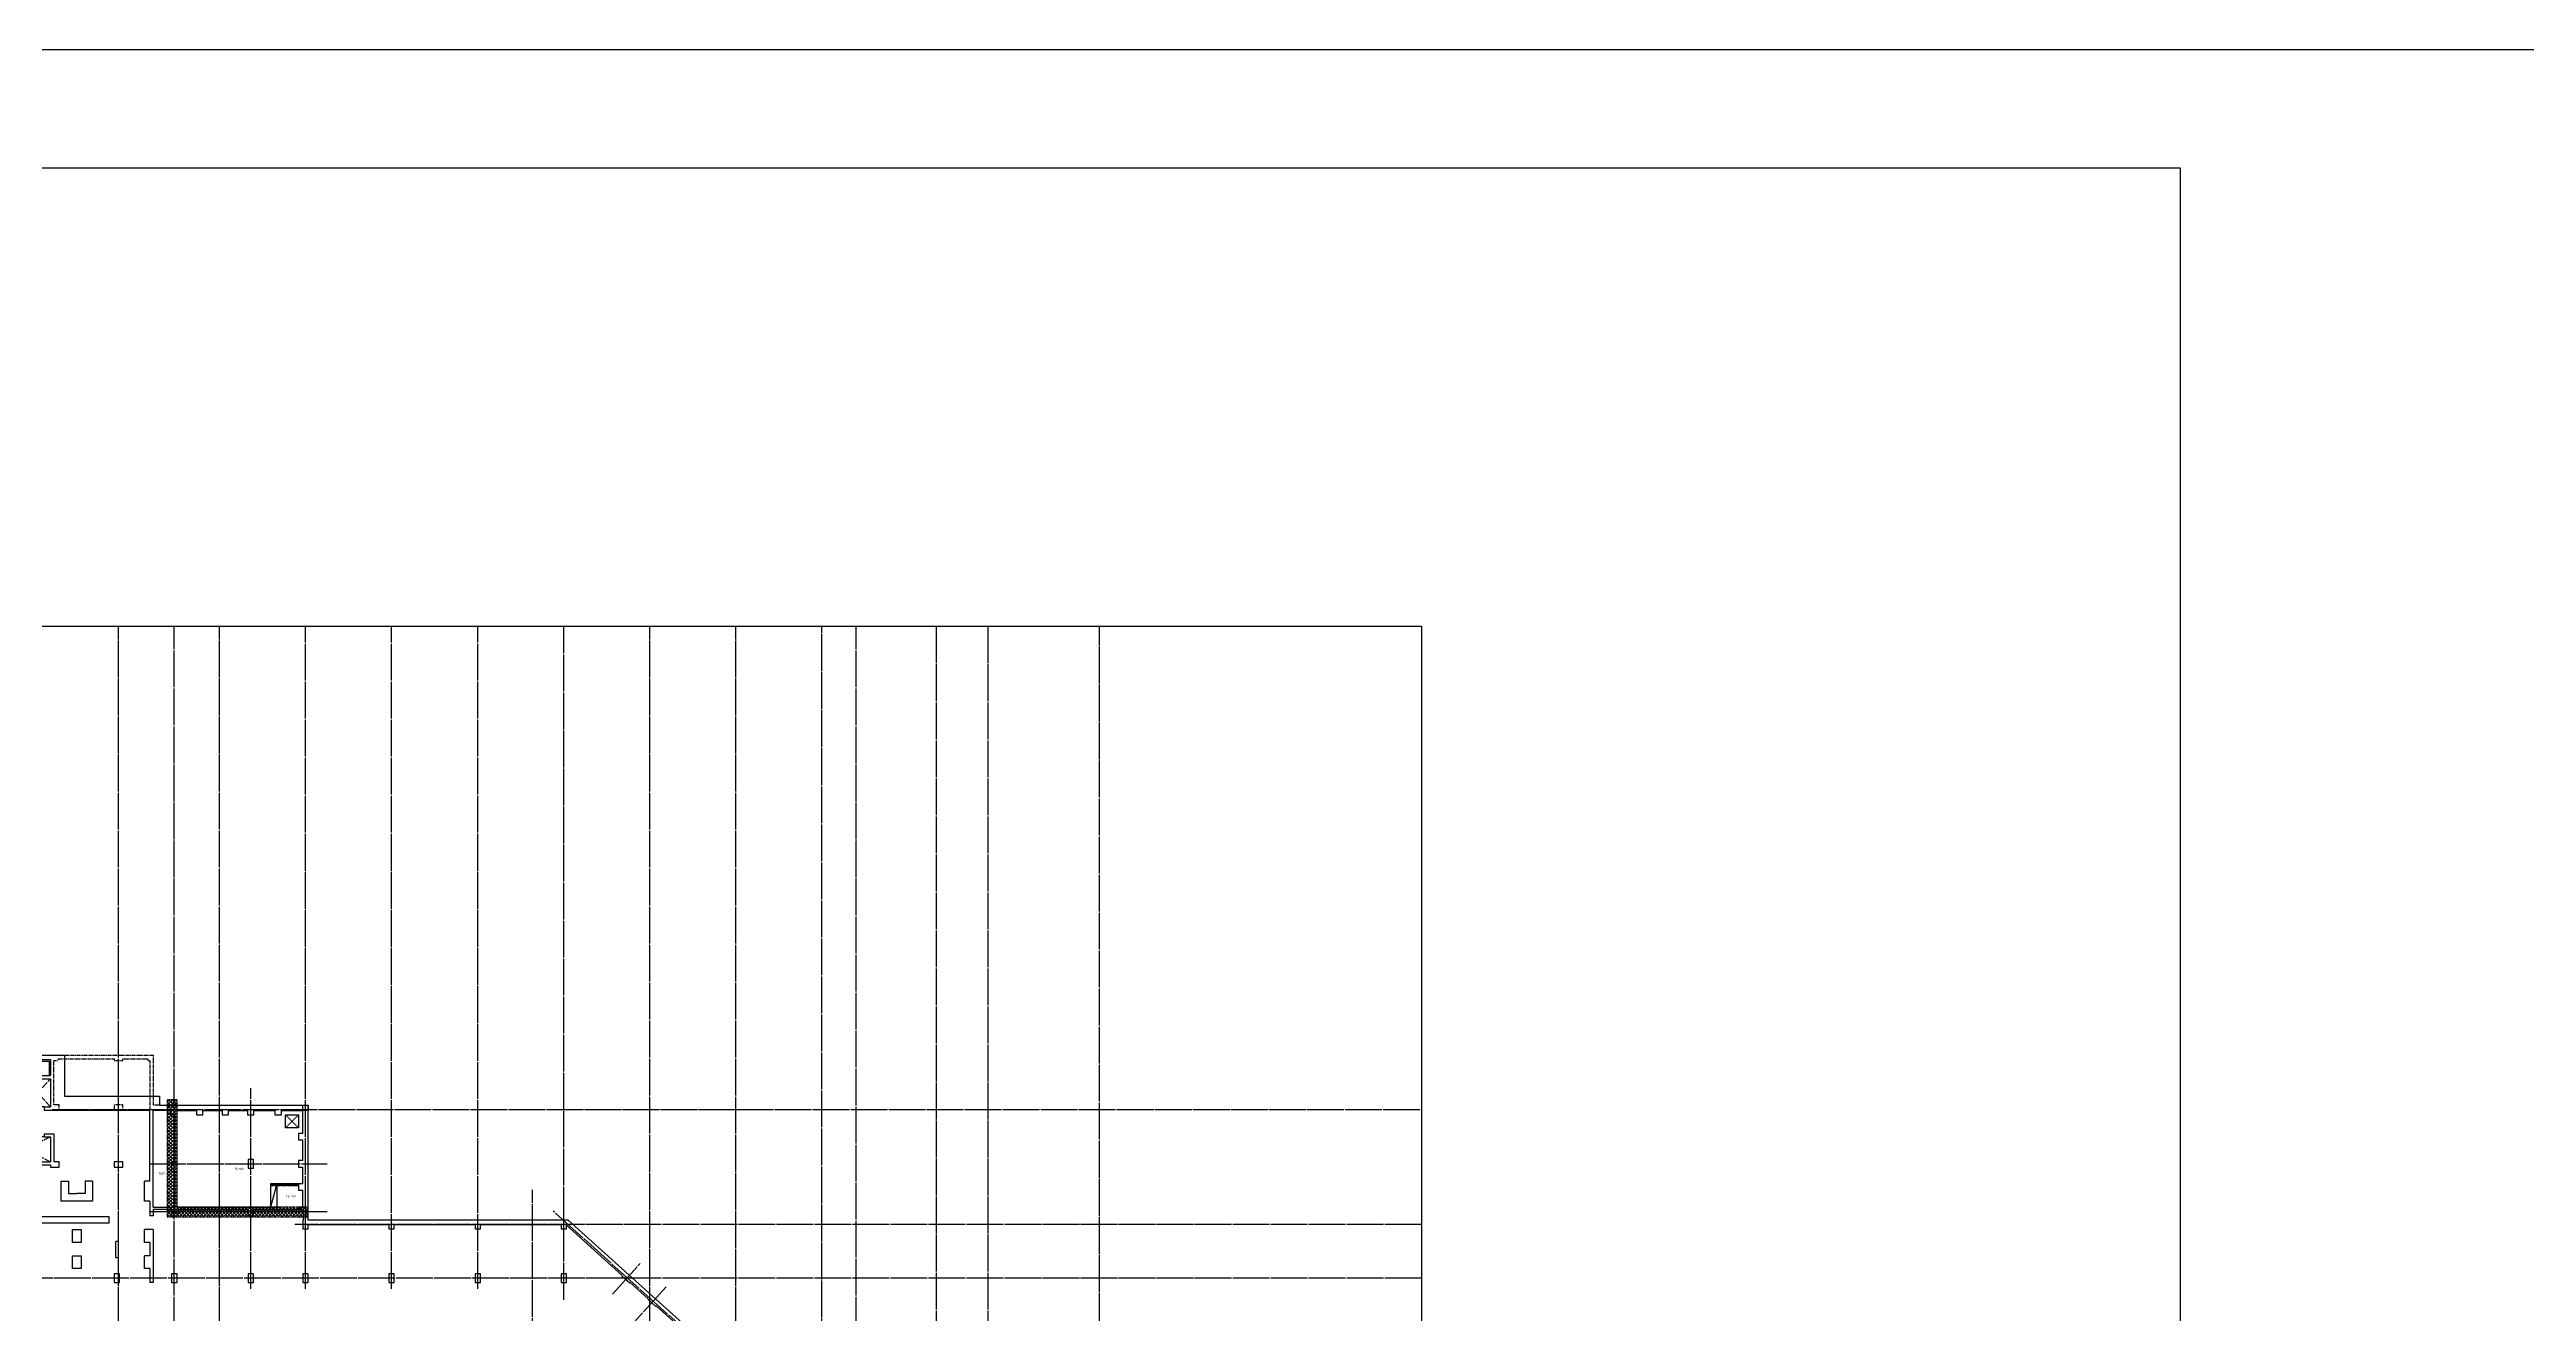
# Model space of a CAD drawing. Header units: millimetres. Extents: x 317501 to 2277231, y -321722 to 1186893.
# Drawn here: x 747874 to 978099, y 840647 to 958128 of the extents above; entities that cross this region are included whole.
import ezdxf
from ezdxf.enums import TextEntityAlignment as Align

# ---------------------------------------------------------------- set-up
doc = ezdxf.new("R2010")
doc.units = ezdxf.units.MM
doc.header["$LTSCALE"] = 57
for name, pattern in [('XS-지하주차장$0$CEN', [62, 60, -1, 0, -1]), ('XS-지하주차장$0$DDOT', [14, 12, -1, 0, -1]), ('XS-지하주차장$0$HID', [2.3, 1.5, -0.8])]:
    doc.linetypes.add(name, pattern=pattern)
for name, color, linetype in [('XS-지하주차장$0$252', 252, 'Continuous'), ('XS-지하주차장$0$C3', 145, 'Continuous'), ('XS-지하주차장$0$CEN-P', 14, 'XS-지하주차장$0$CEN'), ('XS-지하주차장$0$COL', 2, 'Continuous'), ('XS-지하주차장$0$EL4', 4, 'Continuous'), ('XS-지하주차장$0$EL7', 7, 'Continuous'), ('XS-지하주차장$0$FP-CORE', 8, 'Continuous'), ('XS-지하주차장$0$OPEN', 9, 'XS-지하주차장$0$DDOT'), ('XS-지하주차장$0$STEEL', 9, 'Continuous'), ('XS-지하주차장$0$W1', 2, 'Continuous'), ('XS-지하주차장$0$W2', 9, 'Continuous'), ('XS-지하주차장$0$기초꺽임', 4, 'XS-지하주차장$0$HID'), ('XS-지하주차장$0$기초꺽임-HAT', 5, 'Continuous'), ('XS-지하주차장$0$집수정', 21, 'Continuous'), ('XS-지하주차장$0$집수정-주동', 21, 'Continuous'), ('XS-지하주차장$0$트렌치-주동', 21, 'Continuous')]:
    doc.layers.add(name, color=color, linetype=linetype)
doc.layers.add('XS-지하주차장$0$DEFPOINT', color=144, linetype='Continuous', plot=False)
doc.styles.add('XS-지하주차장$0$맑은고딕', font='malgun.ttf')

# ---------------------------------------------------------------- blocks, each defined once
blk = doc.blocks.new('XS-지하주차장$0$집수정-주동')
at = {"layer": 'XS-지하주차장$0$집수정-주동'}
for p, q in [((707, 0), (-707, 0)), ((0, 707), (0, -707))]:
    blk.add_line(p, q, dxfattribs=at)
blk.add_circle((0, 0), 600, dxfattribs=at)
at = {"layer": 'XS-지하주차장$0$집수정-주동', "linetype": 'XS-지하주차장$0$HID'}
blk.add_circle((0, 0), 500, dxfattribs=at)
blk = doc.blocks.new('XS-지하주차장$0$B2-1')
at = {"layer": 'XS-지하주차장$0$EL7'}
for p, q in [((23735, 17670), (23735, 16000)), ((26535, 17675), (26535, 16485)), ((26535, 15165), (26535, 13975))]:
    blk.add_line(p, q, dxfattribs=at)
at = {"layer": 'XS-지하주차장$0$FP-CORE'}
for p, q in [((22368, 13755), (21135, 12680)), ((22368, 12680), (21135, 12680)), ((22368, 12680), (22368, 13755))]:
    blk.add_line(p, q, dxfattribs=at)
blk.add_lwpolyline([(20979, 13383), (21727, 13584), (21739, 13540), (21764, 13640), (21775, 13596), (22524, 13797)], dxfattribs=at)
at = {"layer": 'XS-지하주차장$0$OPEN'}
for p, q in [((23735, 18275), (21135, 15875)), ((23735, 15875), (21135, 18275)), ((26535, 13375), (28835, 18275)), ((26535, 18275), (28835, 13375))]:
    blk.add_line(p, q, dxfattribs=at)
at = {"layer": 'XS-지하주차장$0$STEEL'}
for p, q in [((26235, 11910), (26235, 13075)), ((26265, 11910), (26235, 11910)), ((26265, 11910), (26265, 13075))]:
    blk.add_line(p, q, dxfattribs=at)
at = {"layer": 'XS-지하주차장$0$W1'}
for p, q in [((33060, 27800), (28935, 27800)), ((33260, 27800), (33860, 27800)), ((33860, 27800), (33860, 27500)), ((35130, 27800), (35130, 27000)), ((35130, 27800), (40060, 27800)), ((40060, 27800), (40060, 27500)), ((30635, 27500), (28935, 27500)), ((30635, 27500), (30635, 27000)), ((32495, 27000), (30635, 27000)), ((32495, 27500), (32495, 27000)), ((32495, 27500), (33860, 27500)), ((36330, 27000), (35130, 27000)), ((36330, 27500), (37575, 27500)), ((36330, 27500), (36330, 27000)), ((37575, 27500), (37575, 27000)), ((38775, 27000), (37575, 27000)), ((38775, 27500), (38775, 27000)), ((38775, 27500), (40060, 27500)), ((37775, 24570), (36240, 24570)), ((36240, 24570), (36240, 24320)), ((37775, 24320), (36240, 24320)), ((37775, 24570), (37775, 24320)), ((30635, 22175), (30635, 21475)), ((30635, 22175), (32495, 22175)), ((30635, 21475), (31795, 21475)), ((31795, 21475), (31795, 20700)), ((32495, 22175), (32495, 19225)), ((18935, 19575), (22735, 19575)), ((18935, 10415), (18935, 19575)), ((24035, 17670), (24035, 18675)), ((26235, 18575), (28845, 18575)), ((26235, 17675), (26235, 18575)), ((30635, 19225), (30635, 19925)), ((30635, 19925), (31795, 19925)), ((30635, 19225), (32495, 19225)), ((31795, 19925), (31795, 20700)), ((19335, 18275), (20835, 18275)), ((19335, 10015), (19335, 18275)), ((20835, 10275), (20835, 18275)), ((21135, 15875), (21135, 18275)), ((21135, 18275), (23735, 18275)), ((23735, 17670), (23735, 18275)), ((23735, 17670), (24035, 17670)), ((26235, 17675), (26535, 17675)), ((26235, 15165), (26235, 16485)), ((26235, 16485), (26535, 16485)), ((26535, 18275), (28835, 18275)), ((26535, 17675), (26535, 18275)), ((26535, 15165), (26535, 16485)), ((28835, 13375), (28835, 18275)), ((29135, 10725), (29135, 18275)), ((37775, 17080), (36240, 17080)), ((36240, 16830), (36240, 17080)), ((37775, 16830), (36240, 16830)), ((37775, 16830), (37775, 17080)), ((21135, 15875), (23735, 15875)), ((21135, 11025), (21135, 15575)), ((21135, 15575), (23735, 15575)), ((23735, 15875), (23735, 16000)), ((24035, 16000), (23735, 16000)), ((23735, 12135), (23735, 15575)), ((24035, 12135), (24035, 16000)), ((24035, 15575), (24035, 16000)), ((26235, 15165), (26535, 15165)), ((26235, 13075), (26235, 13975)), ((26235, 13975), (26535, 13975)), ((26535, 13375), (26535, 13975)), ((32495, 14660), (30635, 14660)), ((30635, 13860), (30635, 14660)), ((36330, 13860), (30635, 13860)), ((32495, 14110), (32495, 14660)), ((35130, 14110), (32495, 14110)), ((35130, 14110), (35130, 14660)), ((36330, 14660), (35130, 14660)), ((36330, 13860), (36330, 14660)), ((37575, 13860), (37575, 14660)), ((38775, 14660), (37575, 14660)), ((40060, 13860), (37575, 13860)), ((38775, 14110), (38775, 14660)), ((40060, 14110), (38775, 14110)), ((40060, 13860), (40060, 14110)), ((7250, 13475), (0, 13475)), ((0, 13475), (0, 0)), ((400, 13075), (400, 10575)), ((4850, 13075), (400, 13075)), ((4850, 11685), (4850, 13075)), ((5150, 11685), (4850, 11685)), ((6850, 13075), (5150, 13075)), ((5150, 13075), (5150, 11685)), ((6850, 13075), (6850, 10015)), ((7250, 13475), (7250, 10415)), ((23735, 12135), (24035, 12135)), ((26235, 13075), (28835, 13075)), ((26535, 13375), (28835, 13375)), ((28835, 10725), (28835, 13075)), ((5840, 10575), (400, 10575)), ((5840, 10275), (400, 10275)), ((400, 10275), (400, 8925)), ((5840, 10575), (5840, 10275)), ((19335, 10015), (6850, 10015)), ((18935, 10415), (7250, 10415)), ((21135, 10275), (20835, 10275)), ((21135, 11025), (24035, 11025)), ((21135, 10275), (21135, 10725)), ((21135, 10725), (24035, 10725)), ((24035, 10725), (24035, 11025)), ((28835, 10725), (29135, 10725)), ((37775, 11090), (36240, 11090)), ((36240, 11090), (36240, 10840)), ((37775, 10840), (36240, 10840)), ((37775, 11090), (37775, 10840)), ((400, 8925), (1115, 8925)), ((400, 8625), (1115, 8625)), ((400, 8625), (400, 4630)), ((1115, 8625), (1115, 8925)), ((2325, 8625), (2325, 8925)), ((2325, 8925), (3125, 8925)), ((2325, 8625), (3125, 8625)), ((2930, 7925), (2930, 7295)), ((2930, 7925), (3180, 7925)), ((2930, 7295), (3180, 7295)), ((3125, 8925), (3125, 8625)), ((3180, 7925), (3180, 7295)), ((4345, 8925), (4345, 8625)), ((4345, 8925), (5675, 8925)), ((4345, 8625), (5375, 8625)), ((5375, 8625), (5375, 7205)), ((5375, 7205), (6275, 7205)), ((5675, 8925), (5675, 7505)), ((5675, 7505), (6400, 7505)), ((6275, 1585), (6275, 7205)), ((7125, 7505), (6400, 7505)), ((6525, 1585), (6525, 7205)), ((7425, 7205), (6525, 7205)), ((8455, 8925), (7125, 8925)), ((7125, 8925), (7125, 7505)), ((8455, 8625), (7425, 8625)), ((7425, 8625), (7425, 7205)), ((8455, 8925), (8455, 8625)), ((9620, 7925), (9620, 7295)), ((9870, 7925), (9620, 7925)), ((9870, 7295), (9620, 7295)), ((9675, 8925), (9675, 8625)), ((10475, 8925), (9675, 8925)), ((10475, 8625), (9675, 8625)), ((9870, 7925), (9870, 7295)), ((10475, 8625), (10475, 8925)), ((11685, 8625), (11685, 8925)), ((12440, 8925), (11685, 8925)), ((12290, 8625), (11685, 8625)), ((12290, 4630), (12290, 8625)), ((13205, 8925), (12440, 8925)), ((12540, 8625), (12540, 1705)), ((13205, 8625), (12540, 8625)), ((13205, 8925), (13205, 8625)), ((15215, 8925), (14425, 8925)), ((14425, 8925), (14425, 8625)), ((14915, 8625), (14425, 8625)), ((14915, 8625), (14915, 7575)), ((16335, 7575), (14915, 7575)), ((15215, 8925), (15215, 7875)), ((16460, 7875), (15215, 7875)), ((16335, 4805), (16335, 7575)), ((16460, 7875), (17705, 7875)), ((16585, 4805), (16585, 7575)), ((16585, 7575), (18005, 7575)), ((17705, 8925), (18495, 8925)), ((17705, 8925), (17705, 7875)), ((18005, 8625), (18495, 8625)), ((18005, 8625), (18005, 7575)), ((18495, 8925), (18495, 8625)), ((19715, 8925), (20480, 8925)), ((19715, 8925), (19715, 8625)), ((19715, 8625), (20355, 8625)), ((20355, 8625), (20355, 1705)), ((21245, 8925), (20480, 8925)), ((20605, 8625), (20605, 1705)), ((21245, 8625), (20605, 8625)), ((21245, 8925), (21245, 8625)), ((23255, 8925), (22465, 8925)), ((22465, 8925), (22465, 8625)), ((22955, 8625), (22465, 8625)), ((22955, 8625), (22955, 7575)), ((24375, 7575), (22955, 7575)), ((23255, 8925), (23255, 7875)), ((24500, 7875), (23255, 7875)), ((24375, 4805), (24375, 7575)), ((24500, 7875), (25745, 7875)), ((24625, 4805), (24625, 7575)), ((24625, 7575), (26045, 7575)), ((25745, 8925), (26535, 8925)), ((25745, 8925), (25745, 7875)), ((26045, 8625), (26535, 8625)), ((26045, 8625), (26045, 7575)), ((26535, 8925), (26535, 8625)), ((27755, 8925), (28535, 8925)), ((27755, 8925), (27755, 8625)), ((27755, 8625), (28535, 8625)), ((28535, 8925), (28835, 8925)), ((28535, 8625), (28535, 1705)), ((28835, 8925), (28835, 370)), ((30635, 8695), (30635, 7995)), ((30635, 8695), (32495, 8695)), ((30635, 7995), (31795, 7995)), ((31795, 7995), (31795, 7220)), ((31795, 6445), (31795, 7220)), ((32495, 5745), (32495, 8695)), ((35130, 6520), (35130, 7320)), ((36330, 7320), (35130, 7320)), ((36330, 6520), (36330, 7320)), ((37575, 6520), (37575, 7320)), ((38775, 7320), (37575, 7320)), ((38775, 6520), (38775, 7320)), ((400, 4630), (3180, 4630)), ((3180, 4380), (3180, 4630)), ((12290, 4630), (9620, 4630)), ((9620, 4380), (9620, 4630)), ((16335, 4805), (16460, 4805)), ((16585, 4805), (16460, 4805)), ((24375, 4805), (24500, 4805)), ((24625, 4805), (24500, 4805)), ((30635, 5745), (30635, 6445)), ((30635, 6445), (31795, 6445)), ((30635, 5745), (32495, 5745)), ((36330, 6520), (35130, 6520)), ((38775, 6520), (37575, 6520)), ((400, 4380), (3180, 4380)), ((400, 4380), (400, 1585)), ((2930, 2285), (2930, 3520)), ((2930, 3520), (3180, 3520)), ((3180, 2285), (3180, 3520)), ((12290, 4380), (9620, 4380)), ((9620, 2285), (9620, 3520)), ((9870, 3520), (9620, 3520)), ((9870, 2285), (9870, 3520)), ((12290, 1585), (12290, 4380)), ((16335, 1705), (16335, 3305)), ((16335, 3305), (16460, 3305)), ((16585, 3305), (16460, 3305)), ((16585, 1705), (16585, 3305)), ((24375, 1705), (24375, 3305)), ((24375, 3305), (24500, 3305)), ((24625, 3305), (24500, 3305)), ((24625, 1705), (24625, 3305)), ((37775, 3600), (36240, 3600)), ((36240, 3350), (36240, 3600)), ((37775, 3350), (36240, 3350)), ((37775, 3350), (37775, 3600)), ((0, 0), (12540, 0)), ((400, 1585), (1600, 1585)), ((400, 1285), (1600, 1285)), ((400, 1285), (400, 400)), ((400, 400), (6275, 400)), ((1600, 1285), (1600, 1585)), ((2910, 1585), (3310, 1585)), ((2910, 1285), (2910, 1585)), ((2910, 1285), (3310, 1285)), ((2930, 2285), (3180, 2285)), ((3310, 1285), (3310, 1585)), ((4920, 1585), (6275, 1585)), ((4920, 1285), (4920, 1585)), ((4920, 1285), (6275, 1285)), ((6275, 1285), (6275, 400)), ((7880, 1585), (6525, 1585)), ((7880, 1285), (6525, 1285)), ((6525, 1285), (6525, 400)), ((6525, 400), (12140, 400)), ((7880, 1285), (7880, 1585)), ((9890, 1585), (9490, 1585)), ((9490, 1285), (9490, 1585)), ((9890, 1285), (9490, 1285)), ((9870, 2285), (9620, 2285)), ((9890, 1285), (9890, 1585)), ((11200, 1285), (11200, 1585)), ((12290, 1585), (11200, 1585)), ((12290, 1285), (11200, 1285)), ((12140, 520), (12140, 400)), ((12140, 520), (12290, 520)), ((12290, 1285), (12290, 520)), ((12540, 1705), (13170, 1705)), ((12540, 1405), (12540, 520)), ((12540, 1405), (13170, 1405)), ((12540, 520), (16335, 520)), ((12540, 120), (12540, 0)), ((12540, 120), (24160, 120)), ((13170, 1705), (13170, 1405)), ((14980, 1705), (16335, 1705)), ((14980, 1705), (14980, 1405)), ((14980, 1405), (16335, 1405)), ((16335, 1405), (16335, 520)), ((17940, 1705), (16585, 1705)), ((17940, 1405), (16585, 1405)), ((16585, 1405), (16585, 520)), ((16585, 520), (20355, 520)), ((17940, 1705), (17940, 1405)), ((20355, 1705), (19750, 1705)), ((19750, 1705), (19750, 1405)), ((20355, 1405), (19750, 1405)), ((20355, 1405), (20355, 520)), ((20605, 1705), (21210, 1705)), ((20605, 1405), (20605, 520)), ((20605, 1405), (21210, 1405)), ((20605, 520), (24375, 520)), ((21210, 1705), (21210, 1405)), ((23020, 1705), (24375, 1705)), ((23020, 1705), (23020, 1405)), ((23020, 1405), (24375, 1405)), ((24375, 1405), (24375, 520)), ((25980, 1705), (24625, 1705)), ((25980, 1405), (24625, 1405)), ((24625, 1405), (24625, 370)), ((24625, 370), (28535, 370)), ((39810, 120), (24960, 120)), ((25980, 1705), (25980, 1405)), ((28535, 1705), (27790, 1705)), ((27790, 1705), (27790, 1405)), ((28535, 1405), (27790, 1405)), ((28535, 1405), (28535, 370)), ((30635, 370), (28835, 370)), ((32495, 920), (30635, 920)), ((30635, 370), (30635, 920)), ((32495, 420), (32495, 920)), ((32495, 420), (35130, 420)), ((35130, 420), (35130, 920)), ((36330, 920), (35130, 920)), ((36330, 420), (36330, 920)), ((36330, 420), (37575, 420)), ((38775, 920), (37575, 920)), ((37575, 420), (37575, 920)), ((38775, 420), (38775, 920)), ((38775, 420), (39560, 420))]:
    blk.add_line(p, q, dxfattribs=at)
for points in [[(36330, 20300), (35130, 20300), (35130, 21100), (36330, 21100)], [(38775, 20300), (37575, 20300), (37575, 21100), (38775, 21100)]]:
    blk.add_lwpolyline(points, close=True, dxfattribs=at)
at = {"layer": 'XS-지하주차장$0$W2'}
for p, q in [((26250, 11910), (28835, 11910)), ((26250, 10740), (26250, 11910)), ((26440, 11720), (28040, 11720)), ((26440, 10830), (26440, 11720)), ((28040, 10830), (28040, 11720)), ((28130, 11720), (28835, 11720)), ((28130, 10830), (28130, 11720)), ((26250, 10740), (28835, 10740)), ((26440, 10830), (28040, 10830)), ((28835, 10830), (28130, 10830))]:
    blk.add_line(p, q, dxfattribs=at)
at = {"layer": 'XS-지하주차장$0$트렌치-주동'}
for p, q in [((33930, 15260), (33930, 23720)), ((34530, 23720), (33930, 23720)), ((34530, 15860), (34530, 23720)), ((19485, 18125), (20835, 18125)), ((19485, 4250), (19485, 18125)), ((36630, 15260), (33930, 15260)), ((37230, 15860), (34530, 15860)), ((36630, 13260), (36630, 15260)), ((37230, 12660), (37230, 15860)), ((33250, 11578), (33930, 11578)), ((33930, 11578), (33930, 13260)), ((36630, 13260), (33930, 13260)), ((34530, 1020), (34530, 12660)), ((37230, 12660), (34530, 12660)), ((19335, 4250), (19335, 10015)), ((33250, 10978), (33930, 10978)), ((33930, 1020), (33930, 10978)), ((14150, 4930), (14150, 4250)), ((14750, 4930), (14750, 4250)), ((1000, 4250), (6275, 4250)), ((1000, 3650), (1000, 4250)), ((1000, 3650), (6275, 3650)), ((6525, 4250), (12290, 4250)), ((6525, 3650), (12290, 3650)), ((12540, 4250), (14150, 4250)), ((12540, 3650), (20355, 3650)), ((14750, 4250), (19335, 4250)), ((19485, 4250), (20355, 4250)), ((20605, 4250), (27935, 4250)), ((20605, 3650), (27935, 3650)), ((27935, 4250), (27935, 3650)), ((33930, 1020), (34530, 1020))]:
    blk.add_line(p, q, dxfattribs=at)
at = {"layer": 'XS-지하주차장$0$트렌치-주동', "linetype": 'XS-지하주차장$0$HID'}
for p, q in [((6275, 3975), (6525, 3975)), ((6275, 3925), (6525, 3925)), ((12290, 3975), (12540, 3975)), ((12290, 3925), (12540, 3925)), ((20355, 3975), (20605, 3975)), ((20355, 3925), (20605, 3925))]:
    blk.add_line(p, q, dxfattribs=at)
at = {"layer": 'XS-지하주차장$0$집수정-주동', "rotation": 90}
blk.add_blockref('XS-지하주차장$0$집수정-주동', (32730, 11278), dxfattribs=at)
at = {"layer": 'XS-지하주차장$0$집수정-주동'}
blk.add_blockref('XS-지하주차장$0$집수정-주동', (14450, 5450), dxfattribs=at)
blk = doc.blocks.new('XS-지하주차장$0$집수정-1.2x1.2')
at = {"layer": 'XS-지하주차장$0$집수정'}
for p, q in [((0, 0), (0, 1200)), ((0, 1200), (1200, 1200)), ((1200, 0), (0, 0)), ((1200, 1200), (1200, 0))]:
    blk.add_line(p, q, dxfattribs=at)
at = {"layer": 'XS-지하주차장$0$집수정', "linetype": 'XS-지하주차장$0$HID'}
for p, q in [((0, 0), (1200, 1200)), ((0, 1200), (1200, 0))]:
    blk.add_line(p, q, dxfattribs=at)

msp = doc.modelspace()

# ---------------------------------------------------------------- hatches: boundary and pattern name
at = {"layer": 'XS-지하주차장$0$기초꺽임-HAT'}
h = msp.add_hatch(dxfattribs=at)
h.set_pattern_fill('ANSI37', color=256, scale=1800, style=0)
h.set_pattern_definition([(45, (567911.62, 661127.57), (-159.09903, 159.09903), []), (135, (567911.62, 661127.57), (-159.09903, -159.09903), [])])
h.paths.add_polyline_path([(758821.6, 860502.6), (758821.6, 849627.6), (771921.6, 849627.6), (771921.6, 850527.6), (759721.6, 850527.6), (759721.6, 860502.6)])

# ---------------------------------------------------------------- linework, layer by layer
at = {"layer": 'XS-지하주차장$0$252'}
msp.add_solid([(768401.6, 852702.6), (768401.6, 852502.6), (771021.6, 852702.6), (771021.6, 852502.6)], dxfattribs=at)
at = {"layer": 'XS-지하주차장$0$C3', "linetype": 'XS-지하주차장$0$HID', "ltscale": 0.5}
msp.add_lwpolyline([(771421.6, 860002.6), (771921.6, 860002.6), (771921.6, 859502.6), (771421.6, 859502.6)], close=True, dxfattribs=at)
at = {"layer": 'XS-지하주차장$0$CEN-P'}
for p, q in [((754271.6, 786677.6), (754271.6, 904517.6)), ((759471.6, 778687.6), (759471.6, 904517.6)), ((763671.6, 786677.6), (763671.6, 904517.6)), ((771671.6, 842927.6), (771671.6, 904517.6)), ((779671.6, 842927.6), (779671.6, 904517.6)), ((787671.6, 842927.6), (787671.6, 904517.6)), ((795671.6, 841927.6), (795671.6, 904517.6)), ((803671.6, 786677.6), (803671.6, 904517.6)), ((811671.6, 786677.6), (811671.6, 904517.6)), ((819671.6, 709517.6), (819671.6, 904517.6)), ((822851.6, 778687.6), (822851.6, 904517.6)), ((830276.6, 904517.6), (830276.6, 778687.6)), ((835076.6, 904517.6), (835076.6, 779052.6)), ((845471.6, 779052.6), (845471.6, 904517.6)), ((748126.6, 859602.6), (875401.6, 859602.6)), ((792771.6, 829717.6), (792771.6, 852127.6)), ((757141.6, 850127.6), (773671.6, 850127.6)), ((821078.4, 826402), (794687.3, 850164.7)), ((875401.6, 848927.6), (770671.6, 848927.6)), ((800201.3, 842441.3), (802777.5, 845302.4)), ((875401.6, 843927.6), (651421.6, 843927.6)), ((798348.7, 835531), (805190.6, 843129.7))]:
    msp.add_line(p, q, dxfattribs=at)
at = {"layer": 'XS-지하주차장$0$CEN-P', "color": 124}
for p, q in [((766571.6, 842927.6), (766571.6, 861602.6)), ((757141.6, 854552.6), (773671.6, 854552.6))]:
    msp.add_line(p, q, dxfattribs=at)
at = {"layer": 'XS-지하주차장$0$COL'}
for p, q in [((748376.6, 859552.6), (757201.6, 859552.6)), ((749276.6, 860852.6), (758101.6, 860852.6)), ((757201.6, 854652.6), (757201.6, 859552.6)), ((757501.6, 859552.6), (759121.6, 859552.6)), ((757501.6, 854652.6), (757501.6, 859552.6)), ((758101.6, 860852.6), (758101.6, 860002.6)), ((758101.6, 860002.6), (771921.6, 860002.6)), ((759121.6, 859552.6), (759121.6, 859102.6)), ((759121.6, 859102.6), (759521.6, 859102.6)), ((759521.6, 854642.6), (759521.6, 859102.6)), ((759721.6, 859502.6), (761521.6, 859502.6)), ((759721.6, 850527.6), (759721.6, 859502.6)), ((761521.6, 859502.6), (761521.6, 859102.6)), ((761521.6, 859102.6), (762121.6, 859102.6)), ((762121.6, 859502.6), (763921.6, 859502.6)), ((762121.6, 859102.6), (762121.6, 859502.6)), ((763921.6, 859502.6), (763921.6, 859102.6)), ((763921.6, 859102.6), (764521.6, 859102.6)), ((764521.6, 859502.6), (766271.6, 859502.6)), ((764521.6, 859102.6), (764521.6, 859502.6)), ((766271.6, 859502.6), (766271.6, 859102.6)), ((766271.6, 859102.6), (766871.6, 859102.6)), ((766871.6, 859502.6), (768821.6, 859502.6)), ((766871.6, 859102.6), (766871.6, 859502.6)), ((768821.6, 859502.6), (768821.6, 859102.6)), ((768821.6, 859102.6), (769421.6, 859102.6)), ((769421.6, 859502.6), (771421.6, 859502.6)), ((769421.6, 859102.6), (769421.6, 859502.6)), ((771421.6, 857377.6), (771421.6, 859502.6)), ((771921.6, 849327.6), (771921.6, 860002.6)), ((771421.6, 857377.6), (771021.6, 857377.6)), ((771021.6, 857377.6), (771021.6, 856777.6)), ((771021.6, 856777.6), (771421.6, 856777.6)), ((771421.6, 854852.6), (771421.6, 856777.6)), ((759521.6, 854642.6), (759221.6, 854642.6)), ((759221.6, 854642.6), (759221.6, 853842.6)), ((771421.6, 854852.6), (771021.6, 854852.6)), ((771021.6, 854852.6), (771021.6, 854252.6)), ((771021.6, 854252.6), (771421.6, 854252.6)), ((771421.6, 852702.6), (771421.6, 854252.6)), ((759221.6, 853842.6), (759521.6, 853842.6)), ((759521.6, 850527.6), (759521.6, 853842.6)), ((771421.6, 852702.6), (771021.6, 852702.6)), ((771021.6, 852702.6), (771021.6, 852102.6)), ((771021.6, 852102.6), (771421.6, 852102.6)), ((771421.6, 850527.6), (771421.6, 852102.6)), ((757501.6, 850527.6), (759521.6, 850527.6)), ((757501.6, 850327.6), (759221.6, 850327.6)), ((759221.6, 850327.6), (759221.6, 849727.6)), ((759221.6, 849727.6), (759721.6, 849727.6)), ((759721.6, 850527.6), (769311.6, 850527.6)), ((759721.6, 850327.6), (766321.6, 850327.6)), ((759721.6, 849727.6), (759721.6, 850327.6)), ((766321.6, 850327.6), (766321.6, 849727.6)), ((766321.6, 849727.6), (766821.6, 849727.6)), ((766821.6, 850327.6), (769311.6, 850327.6)), ((766821.6, 849727.6), (766821.6, 850327.6)), ((769311.6, 850327.6), (769311.6, 850527.6)), ((771121.6, 850527.6), (771421.6, 850527.6)), ((771121.6, 850327.6), (771121.6, 850527.6)), ((771121.6, 850327.6), (771471.6, 850327.6)), ((771471.6, 849327.6), (771471.6, 850327.6)), ((771471.6, 849327.6), (771421.6, 849327.6)), ((771421.6, 849327.6), (771421.6, 848527.6)), ((771421.6, 848527.6), (771921.6, 848527.6)), ((796065.4, 849327.6), (771921.6, 849327.6)), ((771921.6, 848527.6), (771921.6, 848877.6)), ((779421.6, 848877.6), (771921.6, 848877.6)), ((779421.6, 848877.6), (779421.6, 848527.6)), ((779421.6, 848527.6), (779921.6, 848527.6)), ((787421.6, 848877.6), (779921.6, 848877.6)), ((779921.6, 848527.6), (779921.6, 848877.6)), ((787421.6, 848877.6), (787421.6, 848527.6)), ((787421.6, 848527.6), (787921.6, 848527.6)), ((795421.6, 848877.6), (787921.6, 848877.6)), ((787921.6, 848527.6), (787921.6, 848877.6)), ((795421.6, 848877.6), (795421.6, 848527.6)), ((795421.6, 848527.6), (795921.6, 848527.6)), ((801101.1, 844187.8), (795921.6, 848851.5)), ((795921.6, 848527.6), (795921.6, 848851.5)), ((821279.2, 826624.9), (796065.4, 849327.6)), ((801101.1, 844187.8), (801067.7, 844150.7)), ((801067.7, 844150.7), (801810.8, 843481.5)), ((801844.3, 843518.7), (801810.8, 843481.5)), ((803514.2, 842015.1), (801844.3, 843518.7)), ((803514.2, 842015.1), (803480.7, 841977.9)), ((803480.7, 841977.9), (804223.9, 841308.8)), ((804257.3, 841346), (804223.9, 841308.8)), ((807007, 838870.2), (804257.3, 841346))]:
    msp.add_line(p, q, dxfattribs=at)
msp.add_lwpolyline([(747976.6, 854452.6), (747976.6, 854242.6), (748776.6, 854242.6), (748776.6, 854742.6), (748276.6, 854742.6)], dxfattribs=at)
for points in [[(754671.6, 854242.6), (754671.6, 854742.6), (753871.6, 854742.6), (753871.6, 854242.6)], [(766821.6, 854952.6), (766321.6, 854952.6), (766321.6, 854152.6), (766821.6, 854152.6)], [(754371.6, 844327.6), (753871.6, 844327.6), (753871.6, 843527.6), (754371.6, 843527.6)], [(759721.6, 844327.6), (759221.6, 844327.6), (759221.6, 843527.6), (759721.6, 843527.6)], [(766821.6, 844327.6), (766321.6, 844327.6), (766321.6, 843527.6), (766821.6, 843527.6)], [(771921.6, 844327.6), (771421.6, 844327.6), (771421.6, 843527.6), (771921.6, 843527.6)], [(779921.6, 844327.6), (779421.6, 844327.6), (779421.6, 843527.6), (779921.6, 843527.6)], [(787921.6, 844327.6), (787421.6, 844327.6), (787421.6, 843527.6), (787921.6, 843527.6)], [(795921.6, 844327.6), (795421.6, 844327.6), (795421.6, 843527.6), (795921.6, 843527.6)]]:
    msp.add_lwpolyline(points, close=True, dxfattribs=at)
at = {"layer": 'XS-지하주차장$0$DEFPOINT', "linetype": 'XS-지하주차장$0$HID'}
for p, q in [((748276.6, 864652.6), (757551.6, 864652.6)), ((748276.6, 864152.6), (748676.6, 864152.6)), ((748276.6, 860052.6), (748276.6, 864152.6)), ((748676.6, 864302.6), (748676.6, 864152.6)), ((748676.6, 864302.6), (753871.6, 864302.6)), ((754671.6, 864302.6), (757051.6, 864302.6)), ((757051.6, 864152.6), (757051.6, 864302.6)), ((757051.6, 864152.6), (757201.6, 864152.6)), ((757201.6, 864152.6), (757201.6, 859602.6)), ((757551.6, 860002.6), (757551.6, 864652.6)), ((758101.6, 860002.6), (757551.6, 860002.6))]:
    msp.add_line(p, q, dxfattribs=at)
at = {"layer": 'XS-지하주차장$0$DEFPOINT'}
for points in [[(567911.6, 958127.6), (988411.6, 958127.6), (988411.6, 661127.6), (567911.6, 661127.6)], [(580911.6, 947127.6), (945911.6, 947127.6), (945911.6, 672127.6), (580911.6, 672127.6)], [(651421.6, 709517.6), (651421.6, 904517.6), (875401.6, 904517.6), (875401.6, 709517.6)]]:
    msp.add_lwpolyline(points, close=True, dxfattribs=at)
at = {"layer": 'XS-지하주차장$0$DEFPOINT', "linetype": 'XS-지하주차장$0$HID'}
for points in [[(753871.6, 864302.6), (753871.6, 864152.6), (754671.6, 864152.6), (754671.6, 864302.6)], [(748276.6, 859552.6), (748776.6, 859552.6), (748776.6, 860052.6), (748276.6, 860052.6)]]:
    msp.add_lwpolyline(points, dxfattribs=at)
msp.add_lwpolyline([(754671.6, 859552.6), (754671.6, 860052.6), (753871.6, 860052.6), (753871.6, 859552.6)], close=True, dxfattribs=at)
at = {"layer": 'XS-지하주차장$0$EL4'}
for p, q in [((768401.6, 852702.6), (768401.6, 850527.6)), ((771021.6, 852702.6), (768401.6, 852702.6)), ((769001.6, 852702.6), (768401.6, 850527.6)), ((769001.6, 852702.6), (769001.6, 850527.6)), ((769311.6, 850327.6), (771121.6, 850327.6))]:
    msp.add_line(p, q, dxfattribs=at)
at = {"layer": 'XS-지하주차장$0$EL4', "linetype": 'XS-지하주차장$0$HID'}
msp.add_line((771021.6, 852502.6), (768401.6, 852502.6), dxfattribs=at)
at = {"layer": 'XS-지하주차장$0$기초꺽임'}
msp.add_lwpolyline([(758821.6, 860502.6), (758821.6, 849627.6), (771921.6, 849627.6), (771921.6, 850527.6), (759721.6, 850527.6), (759721.6, 860502.6)], close=True, dxfattribs=at)

# ---------------------------------------------------------------- block references
at = {"layer": 'XS-지하주차장$0$W1', "rotation": 270}
msp.add_blockref('XS-지하주차장$0$B2-1', (729701.6, 883587.6), dxfattribs=at)
at = {"layer": 'XS-지하주차장$0$집수정', "rotation": 180}
msp.add_blockref('XS-지하주차장$0$집수정-1.2x1.2', (771021.6, 859102.6), dxfattribs=at)

# ---------------------------------------------------------------- texts
at = {"layer": 'XS-지하주차장$0$DEFPOINT', "color": 2, "style": 'XS-지하주차장$0$맑은고딕'}
for s, p in [('SL-500', (765517.3, 854105.9)), ('SL%%P0', (758302.9, 853693.7)), ('SL+160', (770306.5, 851553.8))]:
    msp.add_text(s, height=200, dxfattribs=at).set_placement(p, align=Align.MIDDLE_CENTER)

doc.saveas('drawing.dxf')
